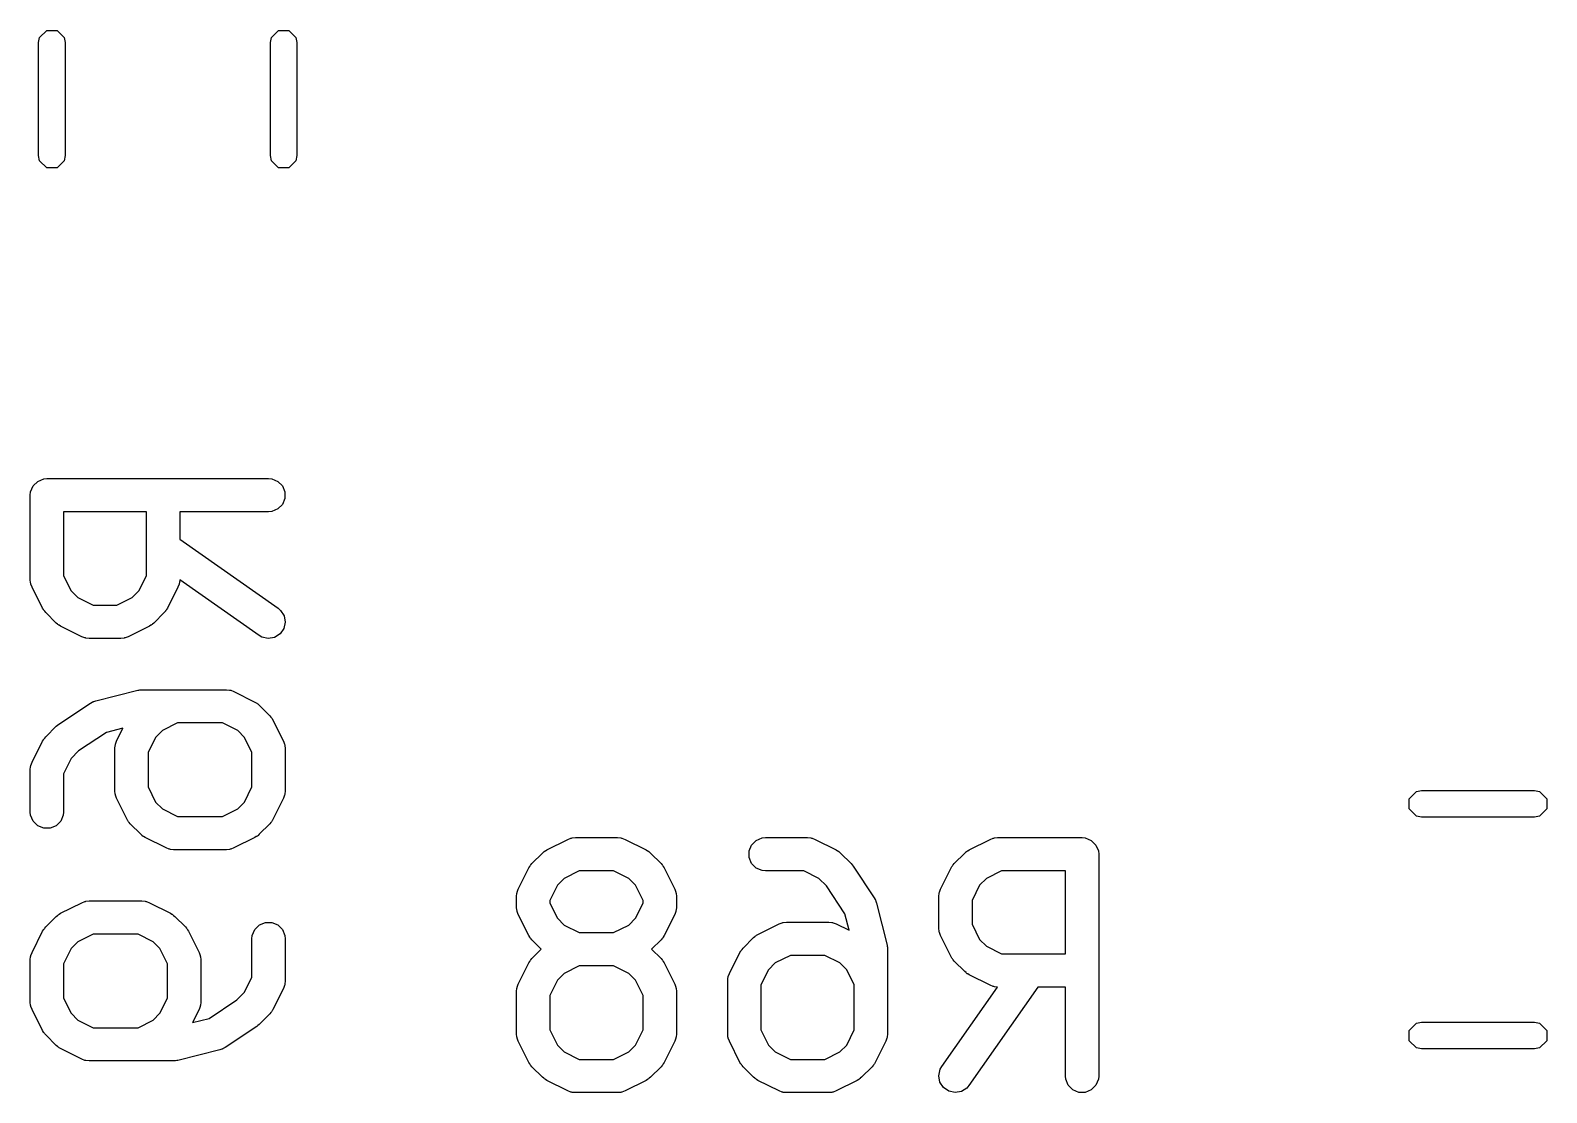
# Model space of a CAD drawing. Header units: inches. Extents: x 1.47 to 5.17, y -6.85 to -1.2.
# Drawn here: x 4.8413 to 5.1106, y -2.6882 to -2.4996 of the extents above; entities that cross this region are included whole.
import ezdxf

# ---------------------------------------------------------------- set-up
doc = ezdxf.new("R2010")
doc.units = ezdxf.units.IN
doc.header["$MEASUREMENT"] = 0
doc.layers.add('B.Silkscreen', color=31, linetype='CONTINUOUS', true_color=0xe8b2a7)

msp = doc.modelspace()

# ---------------------------------------------------------------- linework, layer by layer
at = {"layer": 'B.Silkscreen', "linetype": 'CONTINUOUS'}
for p, q in [((4.84281, -2.50178), (4.84299, -2.50088)), ((4.84281, -2.52184), (4.84281, -2.50178)), ((4.84299, -2.50088), (4.84427, -2.4996)), ((4.84427, -2.4996), (4.84608, -2.4996)), ((4.84608, -2.4996), (4.84736, -2.50088)), ((4.84736, -2.50088), (4.84754, -2.50178)), ((4.84754, -2.50178), (4.84754, -2.52184)), ((4.88396, -2.50178), (4.88414, -2.50088)), ((4.88396, -2.52184), (4.88396, -2.50178)), ((4.88414, -2.50088), (4.88541, -2.4996)), ((4.88541, -2.4996), (4.88722, -2.4996)), ((4.88722, -2.4996), (4.8885, -2.50088)), ((4.8885, -2.50088), (4.88868, -2.50178)), ((4.88868, -2.50178), (4.88868, -2.52184)), ((4.84299, -2.52274), (4.84281, -2.52184)), ((4.84427, -2.52402), (4.84299, -2.52274)), ((4.84736, -2.52274), (4.84608, -2.52402)), ((4.84754, -2.52184), (4.84736, -2.52274)), ((4.88414, -2.52274), (4.88396, -2.52184)), ((4.88541, -2.52402), (4.88414, -2.52274)), ((4.8885, -2.52274), (4.88722, -2.52402)), ((4.88868, -2.52184), (4.8885, -2.52274)), ((4.84608, -2.52402), (4.84427, -2.52402)), ((4.88722, -2.52402), (4.88541, -2.52402)), ((4.84183, -2.58047), (4.84264, -2.57966)), ((4.84264, -2.57966), (4.84371, -2.57922)), ((4.84371, -2.57922), (4.84428, -2.57916)), ((4.84428, -2.57916), (4.88365, -2.57916)), ((4.88365, -2.57916), (4.88423, -2.57922)), ((4.88423, -2.57922), (4.88529, -2.57966)), ((4.88529, -2.57966), (4.88611, -2.58047)), ((4.84133, -2.58211), (4.84139, -2.58154)), ((4.84133, -2.59711), (4.84133, -2.58211)), ((4.84139, -2.58154), (4.84183, -2.58047)), ((4.88611, -2.58047), (4.88655, -2.58154)), ((4.88655, -2.58154), (4.88655, -2.58269)), ((4.86195, -2.58507), (4.84724, -2.58507)), ((4.84724, -2.58507), (4.84724, -2.59642)), ((4.86195, -2.59642), (4.86195, -2.58507)), ((4.88365, -2.58507), (4.86786, -2.58507)), ((4.86786, -2.58507), (4.86786, -2.58995)), ((4.88423, -2.58501), (4.88365, -2.58507)), ((4.88529, -2.58457), (4.88423, -2.58501)), ((4.88611, -2.58376), (4.88529, -2.58457)), ((4.88655, -2.58269), (4.88611, -2.58376)), ((4.86786, -2.58995), (4.88535, -2.60219)), ((4.84139, -2.59769), (4.84133, -2.59711)), ((4.84143, -2.59779), (4.84139, -2.59769)), ((4.84144, -2.59789), (4.84143, -2.59779)), ((4.84164, -2.59843), (4.84144, -2.59789)), ((4.84352, -2.60218), (4.84164, -2.59843)), ((4.84724, -2.59642), (4.84859, -2.59911)), ((4.86061, -2.59911), (4.86195, -2.59642)), ((4.86755, -2.59843), (4.86567, -2.60218)), ((4.86775, -2.59789), (4.86755, -2.59843)), ((4.86776, -2.59779), (4.86775, -2.59789)), ((4.8678, -2.59769), (4.86776, -2.59779)), ((4.86786, -2.59716), (4.8678, -2.59769)), ((4.88196, -2.60703), (4.86786, -2.59716)), ((4.84859, -2.59911), (4.84978, -2.60031)), ((4.84978, -2.60031), (4.85248, -2.60166)), ((4.85671, -2.60166), (4.85941, -2.60031)), ((4.85941, -2.60031), (4.86061, -2.59911)), ((4.84367, -2.60243), (4.84352, -2.60218)), ((4.8437, -2.6025), (4.84367, -2.60243)), ((4.84377, -2.60258), (4.8437, -2.6025)), ((4.84383, -2.60267), (4.84377, -2.60258)), ((4.84389, -2.60272), (4.84383, -2.60267)), ((4.84407, -2.60295), (4.84389, -2.60272)), ((4.84595, -2.60483), (4.84407, -2.60295)), ((4.85248, -2.60166), (4.85671, -2.60166)), ((4.86512, -2.60295), (4.86325, -2.60483)), ((4.86531, -2.60272), (4.86512, -2.60295)), ((4.86536, -2.60267), (4.86531, -2.60272)), ((4.86542, -2.60258), (4.86536, -2.60267)), ((4.86549, -2.6025), (4.86542, -2.60258)), ((4.86552, -2.60243), (4.86549, -2.6025)), ((4.86567, -2.60218), (4.86552, -2.60243)), ((4.88535, -2.60219), (4.88579, -2.60257)), ((4.88579, -2.60257), (4.88641, -2.60354)), ((4.88641, -2.60354), (4.88661, -2.60468)), ((4.84617, -2.60501), (4.84595, -2.60483)), ((4.84622, -2.60507), (4.84617, -2.60501)), ((4.84631, -2.60513), (4.84622, -2.60507)), ((4.84639, -2.60519), (4.84631, -2.60513)), ((4.84647, -2.60522), (4.84639, -2.60519)), ((4.84671, -2.60538), (4.84647, -2.60522)), ((4.85046, -2.60725), (4.84671, -2.60538)), ((4.86248, -2.60538), (4.85873, -2.60725)), ((4.86273, -2.60522), (4.86248, -2.60538)), ((4.8628, -2.60519), (4.86273, -2.60522)), ((4.86288, -2.60513), (4.8628, -2.60519)), ((4.86297, -2.60507), (4.86288, -2.60513)), ((4.86302, -2.60501), (4.86297, -2.60507)), ((4.86325, -2.60483), (4.86302, -2.60501)), ((4.8857, -2.60674), (4.88472, -2.60736)), ((4.88636, -2.6058), (4.8857, -2.60674)), ((4.88661, -2.60468), (4.88636, -2.6058)), ((4.851, -2.60746), (4.85046, -2.60725)), ((4.85111, -2.60747), (4.851, -2.60746)), ((4.85121, -2.60751), (4.85111, -2.60747)), ((4.85178, -2.60756), (4.85121, -2.60751)), ((4.85741, -2.60756), (4.85178, -2.60756)), ((4.85798, -2.60751), (4.85741, -2.60756)), ((4.85808, -2.60747), (4.85798, -2.60751)), ((4.85819, -2.60746), (4.85808, -2.60747)), ((4.85873, -2.60725), (4.85819, -2.60746)), ((4.88247, -2.60731), (4.88196, -2.60703)), ((4.88359, -2.60756), (4.88247, -2.60731)), ((4.88472, -2.60736), (4.88359, -2.60756)), ((4.85294, -2.61862), (4.86044, -2.61675)), ((4.86044, -2.61675), (4.86054, -2.61673)), ((4.86054, -2.61673), (4.86058, -2.61671)), ((4.86058, -2.61671), (4.8608, -2.61669)), ((4.8608, -2.61669), (4.86101, -2.61666)), ((4.86101, -2.61666), (4.86106, -2.61667)), ((4.86106, -2.61667), (4.86116, -2.61666)), ((4.86116, -2.61666), (4.87616, -2.61666)), ((4.87616, -2.61666), (4.87673, -2.61671)), ((4.87673, -2.61671), (4.87683, -2.61675)), ((4.87683, -2.61675), (4.87694, -2.61676)), ((4.87694, -2.61676), (4.87748, -2.61697)), ((4.87748, -2.61697), (4.88123, -2.61884)), ((4.8464, -2.62278), (4.85202, -2.61903)), ((4.85202, -2.61903), (4.85234, -2.61886)), ((4.85234, -2.61886), (4.8524, -2.61881)), ((4.8524, -2.61881), (4.85247, -2.61879)), ((4.85247, -2.61879), (4.85253, -2.61876)), ((4.85253, -2.61876), (4.8526, -2.61874)), ((4.8526, -2.61874), (4.85294, -2.61862)), ((4.88123, -2.61884), (4.88147, -2.619)), ((4.88147, -2.619), (4.88155, -2.61903)), ((4.88155, -2.61903), (4.88163, -2.6191)), ((4.88163, -2.6191), (4.88172, -2.61915)), ((4.88172, -2.61915), (4.88177, -2.61921)), ((4.88177, -2.61921), (4.88199, -2.6194)), ((4.88199, -2.6194), (4.88387, -2.62127)), ((4.84595, -2.62314), (4.84618, -2.62296)), ((4.84618, -2.62296), (4.84639, -2.62278)), ((4.84639, -2.62278), (4.84639, -2.62278)), ((4.84639, -2.62278), (4.8464, -2.62278)), ((4.86748, -2.62256), (4.86478, -2.62391)), ((4.87546, -2.62256), (4.86748, -2.62256)), ((4.87816, -2.62391), (4.87546, -2.62256)), ((4.88387, -2.62127), (4.88405, -2.6215)), ((4.88405, -2.6215), (4.88411, -2.62155)), ((4.88411, -2.62155), (4.88417, -2.62164)), ((4.88417, -2.62164), (4.88423, -2.62172)), ((4.88423, -2.62172), (4.88426, -2.62179)), ((4.88426, -2.62179), (4.88442, -2.62204)), ((4.88442, -2.62204), (4.8863, -2.62579)), ((4.84352, -2.62579), (4.84367, -2.62554)), ((4.84367, -2.62554), (4.8437, -2.62547)), ((4.8437, -2.62547), (4.84377, -2.62539)), ((4.84377, -2.62539), (4.84383, -2.6253)), ((4.84383, -2.6253), (4.84389, -2.62525)), ((4.84389, -2.62525), (4.84407, -2.62502)), ((4.84407, -2.62502), (4.84595, -2.62315)), ((4.84595, -2.62315), (4.84595, -2.62314)), ((4.84595, -2.62315), (4.84595, -2.62315)), ((4.85487, -2.62423), (4.84991, -2.62753)), ((4.85779, -2.6235), (4.85487, -2.62423)), ((4.85664, -2.62579), (4.85779, -2.6235)), ((4.86358, -2.62511), (4.86224, -2.62781)), ((4.86478, -2.62391), (4.86358, -2.62511)), ((4.87935, -2.62511), (4.87816, -2.62391)), ((4.8807, -2.62781), (4.87935, -2.62511)), ((4.84164, -2.62954), (4.84352, -2.62579)), ((4.84991, -2.62753), (4.84859, -2.62886)), ((4.85633, -2.62711), (4.85639, -2.62653)), ((4.85633, -2.63461), (4.85633, -2.62711)), ((4.85639, -2.62653), (4.85643, -2.62644)), ((4.85643, -2.62633), (4.85664, -2.62579)), ((4.85643, -2.62644), (4.85643, -2.62633)), ((4.86224, -2.62781), (4.86224, -2.63391)), ((4.8807, -2.63391), (4.8807, -2.62781)), ((4.8863, -2.62579), (4.8865, -2.62633)), ((4.8865, -2.62633), (4.88651, -2.62644)), ((4.88651, -2.62644), (4.88655, -2.62653)), ((4.88655, -2.62653), (4.88661, -2.62711)), ((4.88661, -2.62711), (4.88661, -2.63461)), ((4.84133, -2.63086), (4.84139, -2.63028)), ((4.84133, -2.63836), (4.84133, -2.63086)), ((4.84139, -2.63028), (4.84143, -2.63018)), ((4.84143, -2.63018), (4.84144, -2.63008)), ((4.84144, -2.63008), (4.84164, -2.62954)), ((4.84859, -2.62886), (4.84724, -2.63156)), ((4.84724, -2.63156), (4.84724, -2.63836)), ((4.85639, -2.63518), (4.85633, -2.63461)), ((4.85643, -2.63528), (4.85639, -2.63518)), ((4.85643, -2.63539), (4.85643, -2.63528)), ((4.85664, -2.63593), (4.85643, -2.63539)), ((4.85852, -2.63968), (4.85664, -2.63593)), ((4.86224, -2.63391), (4.86358, -2.63661)), ((4.87935, -2.63661), (4.8807, -2.63391)), ((4.8863, -2.63593), (4.88442, -2.63968)), ((4.8865, -2.63539), (4.8863, -2.63593)), ((4.88651, -2.63528), (4.8865, -2.63539)), ((4.88655, -2.63518), (4.88651, -2.63528)), ((4.88661, -2.63461), (4.88655, -2.63518)), ((5.08621, -2.63601), (5.08749, -2.63473)), ((5.08621, -2.63781), (5.08621, -2.63601)), ((5.08749, -2.63473), (5.0884, -2.63455)), ((5.0884, -2.63455), (5.10845, -2.63455)), ((5.10845, -2.63455), (5.10936, -2.63473)), ((5.10936, -2.63473), (5.11064, -2.63601)), ((5.11064, -2.63601), (5.11064, -2.63781)), ((4.84139, -2.63893), (4.84133, -2.63836)), ((4.84183, -2.64), (4.84139, -2.63893)), ((4.84718, -2.63893), (4.84674, -2.64)), ((4.84724, -2.63836), (4.84718, -2.63893)), ((4.86358, -2.63661), (4.86478, -2.63781)), ((4.86478, -2.63781), (4.86748, -2.63915)), ((4.86748, -2.63915), (4.87546, -2.63915)), ((4.87546, -2.63915), (4.87816, -2.63781)), ((4.87816, -2.63781), (4.87935, -2.63661)), ((5.08749, -2.63909), (5.08621, -2.63781)), ((5.0884, -2.63927), (5.08749, -2.63909)), ((5.10936, -2.63909), (5.10845, -2.63927)), ((5.11064, -2.63781), (5.10936, -2.63909)), ((4.84264, -2.64081), (4.84183, -2.64)), ((4.84371, -2.64125), (4.84264, -2.64081)), ((4.84486, -2.64125), (4.84371, -2.64125)), ((4.84592, -2.64081), (4.84486, -2.64125)), ((4.84674, -2.64), (4.84592, -2.64081)), ((4.85867, -2.63993), (4.85852, -2.63968)), ((4.8587, -2.64), (4.85867, -2.63993)), ((4.85877, -2.64008), (4.8587, -2.64)), ((4.85882, -2.64017), (4.85877, -2.64008)), ((4.85888, -2.64022), (4.85882, -2.64017)), ((4.85907, -2.64045), (4.85888, -2.64022)), ((4.86094, -2.64232), (4.85907, -2.64045)), ((4.88387, -2.64045), (4.88199, -2.64232)), ((4.88405, -2.64022), (4.88387, -2.64045)), ((4.88411, -2.64017), (4.88405, -2.64022)), ((4.88417, -2.64008), (4.88411, -2.64017)), ((4.88423, -2.64), (4.88417, -2.64008)), ((4.88426, -2.63993), (4.88423, -2.64)), ((4.88442, -2.63968), (4.88426, -2.63993)), ((5.10845, -2.63927), (5.0884, -2.63927)), ((4.86117, -2.64251), (4.86094, -2.64232)), ((4.86122, -2.64257), (4.86117, -2.64251)), ((4.86131, -2.64262), (4.86122, -2.64257)), ((4.86139, -2.64269), (4.86131, -2.64262)), ((4.86146, -2.64272), (4.86139, -2.64269)), ((4.86171, -2.64287), (4.86146, -2.64272)), ((4.86546, -2.64475), (4.86171, -2.64287)), ((4.88123, -2.64287), (4.87748, -2.64475)), ((4.88147, -2.64272), (4.88123, -2.64287)), ((4.88155, -2.64269), (4.88147, -2.64272)), ((4.88163, -2.64262), (4.88155, -2.64269)), ((4.88172, -2.64257), (4.88163, -2.64262)), ((4.88177, -2.64251), (4.88172, -2.64257)), ((4.88199, -2.64232), (4.88177, -2.64251)), ((4.93306, -2.64509), (4.93681, -2.64322)), ((4.93681, -2.64322), (4.93735, -2.64301)), ((4.93735, -2.64301), (4.93746, -2.643)), ((4.93746, -2.643), (4.93756, -2.64296)), ((4.93756, -2.64296), (4.93813, -2.64291)), ((4.93813, -2.64291), (4.94563, -2.64291)), ((4.94563, -2.64291), (4.94621, -2.64296)), ((4.94621, -2.64296), (4.94631, -2.643)), ((4.94631, -2.643), (4.94641, -2.64301)), ((4.94641, -2.64301), (4.94695, -2.64322)), ((4.94695, -2.64322), (4.9507, -2.64509)), ((4.96898, -2.64528), (4.96942, -2.64422)), ((4.96942, -2.64422), (4.97024, -2.6434)), ((4.97024, -2.6434), (4.9713, -2.64296)), ((4.9713, -2.64296), (4.97188, -2.64291)), ((4.97188, -2.64291), (4.97938, -2.64291)), ((4.97938, -2.64291), (4.97995, -2.64296)), ((4.97995, -2.64296), (4.98005, -2.643)), ((4.98005, -2.643), (4.98016, -2.64301)), ((4.98016, -2.64301), (4.9807, -2.64322)), ((4.9807, -2.64322), (4.98445, -2.64509)), ((5.00805, -2.64509), (5.0118, -2.64322)), ((5.0118, -2.64322), (5.01234, -2.64301)), ((5.01234, -2.64301), (5.01245, -2.643)), ((5.01245, -2.643), (5.01255, -2.64296)), ((5.01255, -2.64296), (5.01312, -2.64291)), ((5.01312, -2.64291), (5.02812, -2.64291)), ((5.02812, -2.64291), (5.0287, -2.64296)), ((5.0287, -2.64296), (5.02976, -2.6434)), ((5.02976, -2.6434), (5.03058, -2.64422)), ((5.03058, -2.64422), (5.03102, -2.64528)), ((4.866, -2.64496), (4.86546, -2.64475)), ((4.86611, -2.64496), (4.866, -2.64496)), ((4.86621, -2.645), (4.86611, -2.64496)), ((4.86678, -2.64506), (4.86621, -2.645)), ((4.87616, -2.64506), (4.86678, -2.64506)), ((4.87673, -2.645), (4.87616, -2.64506)), ((4.87683, -2.64496), (4.87673, -2.645)), ((4.87694, -2.64496), (4.87683, -2.64496)), ((4.87748, -2.64475), (4.87694, -2.64496)), ((4.93042, -2.64752), (4.9323, -2.64565)), ((4.9323, -2.64565), (4.93252, -2.64546)), ((4.93252, -2.64546), (4.93257, -2.6454)), ((4.93257, -2.6454), (4.93266, -2.64535)), ((4.93266, -2.64535), (4.93274, -2.64528)), ((4.93274, -2.64528), (4.93281, -2.64525)), ((4.93281, -2.64525), (4.93306, -2.64509)), ((4.9507, -2.64509), (4.95095, -2.64525)), ((4.95095, -2.64525), (4.95102, -2.64528)), ((4.95102, -2.64528), (4.9511, -2.64535)), ((4.9511, -2.64535), (4.95119, -2.6454)), ((4.95119, -2.6454), (4.95124, -2.64546)), ((4.95124, -2.64546), (4.95147, -2.64565)), ((4.95147, -2.64565), (4.95334, -2.64752)), ((4.96898, -2.64644), (4.96898, -2.64528)), ((4.96942, -2.6475), (4.96898, -2.64644)), ((4.98445, -2.64509), (4.9847, -2.64525)), ((4.9847, -2.64525), (4.98477, -2.64528)), ((4.98477, -2.64528), (4.98485, -2.64535)), ((4.98485, -2.64535), (4.98494, -2.6454)), ((4.98494, -2.6454), (4.98499, -2.64546)), ((4.98499, -2.64546), (4.98522, -2.64565)), ((4.98522, -2.64565), (4.98709, -2.64752)), ((5.00541, -2.64752), (5.00729, -2.64565)), ((5.00729, -2.64565), (5.00751, -2.64546)), ((5.00751, -2.64546), (5.00756, -2.6454)), ((5.00756, -2.6454), (5.00765, -2.64535)), ((5.00765, -2.64535), (5.00773, -2.64528)), ((5.00773, -2.64528), (5.00781, -2.64525)), ((5.00781, -2.64525), (5.00805, -2.64509)), ((5.03102, -2.64528), (5.03107, -2.64586)), ((5.03107, -2.64586), (5.03107, -2.68523)), ((4.92799, -2.65204), (4.92987, -2.64829)), ((4.92987, -2.64829), (4.93002, -2.64804)), ((4.93002, -2.64804), (4.93005, -2.64797)), ((4.93005, -2.64797), (4.93012, -2.64789)), ((4.93012, -2.64789), (4.93018, -2.6478)), ((4.93018, -2.6478), (4.93023, -2.64775)), ((4.93023, -2.64775), (4.93042, -2.64752)), ((4.93883, -2.64881), (4.93613, -2.65016)), ((4.94493, -2.64881), (4.93883, -2.64881)), ((4.94763, -2.65016), (4.94493, -2.64881)), ((4.95334, -2.64752), (4.95353, -2.64775)), ((4.95353, -2.64775), (4.95359, -2.6478)), ((4.95359, -2.6478), (4.95364, -2.64789)), ((4.95364, -2.64789), (4.95371, -2.64797)), ((4.95371, -2.64797), (4.95374, -2.64804)), ((4.95374, -2.64804), (4.9539, -2.64829)), ((4.9539, -2.64829), (4.95577, -2.65204)), ((4.97024, -2.64831), (4.96942, -2.6475)), ((4.9713, -2.64876), (4.97024, -2.64831)), ((4.97188, -2.64881), (4.9713, -2.64876)), ((4.97868, -2.64881), (4.97188, -2.64881)), ((4.98138, -2.65016), (4.97868, -2.64881)), ((4.98709, -2.64752), (4.98709, -2.64752)), ((4.98709, -2.64752), (4.98709, -2.64752)), ((4.98709, -2.64752), (4.98728, -2.64775)), ((4.98728, -2.64775), (4.98746, -2.64797)), ((4.98746, -2.64797), (4.98746, -2.64797)), ((4.98746, -2.64797), (4.98746, -2.64797)), ((4.98746, -2.64797), (4.99121, -2.65359)), ((5.00298, -2.65204), (5.00486, -2.64829)), ((5.00486, -2.64829), (5.00501, -2.64804)), ((5.00501, -2.64804), (5.00504, -2.64797)), ((5.00504, -2.64797), (5.00511, -2.64789)), ((5.00511, -2.64789), (5.00517, -2.6478)), ((5.00517, -2.6478), (5.00523, -2.64775)), ((5.00523, -2.64775), (5.00541, -2.64752)), ((5.01382, -2.64881), (5.01112, -2.65016)), ((5.02517, -2.64881), (5.01382, -2.64881)), ((5.02517, -2.66353), (5.02517, -2.64881)), ((4.92778, -2.65268), (4.92779, -2.65258)), ((4.92779, -2.65258), (4.92799, -2.65204)), ((4.93494, -2.65136), (4.93359, -2.65406)), ((4.93613, -2.65016), (4.93494, -2.65136)), ((4.94883, -2.65136), (4.94763, -2.65016)), ((4.95018, -2.65406), (4.94883, -2.65136)), ((4.95577, -2.65204), (4.95598, -2.65258)), ((4.95598, -2.65258), (4.95599, -2.65268)), ((4.98271, -2.65149), (4.98138, -2.65016)), ((4.98601, -2.65645), (4.98271, -2.65149)), ((5.00277, -2.65268), (5.00278, -2.65258)), ((5.00278, -2.65258), (5.00298, -2.65204)), ((5.00993, -2.65136), (5.00858, -2.65406)), ((5.01112, -2.65016), (5.00993, -2.65136)), ((4.84671, -2.65634), (4.85046, -2.65446)), ((4.85046, -2.65446), (4.851, -2.65426)), ((4.851, -2.65426), (4.85111, -2.65425)), ((4.85111, -2.65425), (4.85121, -2.65421)), ((4.85121, -2.65421), (4.85178, -2.65415)), ((4.85178, -2.65415), (4.86116, -2.65415)), ((4.86116, -2.65415), (4.86173, -2.65421)), ((4.86173, -2.65421), (4.86183, -2.65425)), ((4.86183, -2.65425), (4.86194, -2.65426)), ((4.86194, -2.65426), (4.86248, -2.65446)), ((4.86248, -2.65446), (4.86623, -2.65634)), ((4.92768, -2.65336), (4.92774, -2.65278)), ((4.92768, -2.65523), (4.92768, -2.65336)), ((4.92774, -2.65581), (4.92768, -2.65523)), ((4.92774, -2.65278), (4.92778, -2.65268)), ((4.93359, -2.65406), (4.93359, -2.65454)), ((4.93359, -2.65454), (4.93494, -2.65723)), ((4.94883, -2.65723), (4.95018, -2.65454)), ((4.95018, -2.65454), (4.95018, -2.65406)), ((4.95599, -2.65268), (4.95603, -2.65278)), ((4.95603, -2.65278), (4.95608, -2.65336)), ((4.95608, -2.65523), (4.95603, -2.65581)), ((4.95608, -2.65336), (4.95608, -2.65523)), ((4.99121, -2.65359), (4.99138, -2.65391)), ((4.99138, -2.65391), (4.99142, -2.65397)), ((4.99142, -2.65397), (4.99145, -2.65404)), ((4.99145, -2.65404), (4.99148, -2.65411)), ((4.99148, -2.65411), (4.99149, -2.65418)), ((4.99149, -2.65418), (4.99162, -2.65452)), ((4.99162, -2.65452), (4.99349, -2.66202)), ((5.00267, -2.65336), (5.00273, -2.65278)), ((5.00267, -2.65898), (5.00267, -2.65336)), ((5.00273, -2.65278), (5.00277, -2.65268)), ((5.00858, -2.65406), (5.00858, -2.65829)), ((4.84407, -2.65877), (4.84595, -2.65689)), ((4.84595, -2.65689), (4.84617, -2.65671)), ((4.84617, -2.65671), (4.84622, -2.65665)), ((4.84622, -2.65665), (4.84631, -2.65659)), ((4.84631, -2.65659), (4.84639, -2.65652)), ((4.84639, -2.65652), (4.84647, -2.6565)), ((4.84647, -2.6565), (4.84671, -2.65634)), ((4.86623, -2.65634), (4.86648, -2.6565)), ((4.86648, -2.6565), (4.86655, -2.65652)), ((4.86655, -2.65652), (4.86663, -2.65659)), ((4.86663, -2.65659), (4.86672, -2.65665)), ((4.86672, -2.65665), (4.86677, -2.65671)), ((4.86677, -2.65671), (4.86699, -2.65689)), ((4.86699, -2.65689), (4.86887, -2.65877)), ((4.88201, -2.6584), (4.88308, -2.65796)), ((4.88308, -2.65796), (4.88423, -2.65796)), ((4.88423, -2.65796), (4.88529, -2.6584)), ((4.92778, -2.65591), (4.92774, -2.65581)), ((4.92779, -2.65601), (4.92778, -2.65591)), ((4.92799, -2.65655), (4.92779, -2.65601)), ((4.92987, -2.6603), (4.92799, -2.65655)), ((4.93494, -2.65723), (4.93613, -2.65843)), ((4.94763, -2.65843), (4.94883, -2.65723)), ((4.95577, -2.65655), (4.9539, -2.6603)), ((4.95598, -2.65601), (4.95577, -2.65655)), ((4.95599, -2.65591), (4.95598, -2.65601)), ((4.95603, -2.65581), (4.95599, -2.65591)), ((4.97431, -2.65822), (4.97485, -2.65801)), ((4.97485, -2.65801), (4.97495, -2.658)), ((4.97495, -2.658), (4.97505, -2.65796)), ((4.97505, -2.65796), (4.97563, -2.6579)), ((4.97563, -2.6579), (4.98313, -2.6579)), ((4.98313, -2.6579), (4.9837, -2.65796)), ((4.9837, -2.65796), (4.9838, -2.658)), ((4.9838, -2.658), (4.98391, -2.65801)), ((4.98391, -2.65801), (4.98445, -2.65822)), ((4.98674, -2.65936), (4.98601, -2.65645)), ((4.84164, -2.66328), (4.84352, -2.65953)), ((4.84352, -2.65953), (4.84367, -2.65929)), ((4.84367, -2.65929), (4.8437, -2.65921)), ((4.8437, -2.65921), (4.84377, -2.65913)), ((4.84377, -2.65913), (4.84383, -2.65904)), ((4.84383, -2.65904), (4.84389, -2.65899)), ((4.84389, -2.65899), (4.84407, -2.65877)), ((4.85248, -2.66006), (4.84978, -2.66141)), ((4.86046, -2.66006), (4.85248, -2.66006)), ((4.86316, -2.66141), (4.86046, -2.66006)), ((4.86887, -2.65877), (4.86906, -2.65899)), ((4.86906, -2.65899), (4.86911, -2.65904)), ((4.86911, -2.65904), (4.86917, -2.65913)), ((4.86917, -2.65913), (4.86924, -2.65921)), ((4.86924, -2.65921), (4.86927, -2.65929)), ((4.86927, -2.65929), (4.86942, -2.65953)), ((4.86942, -2.65953), (4.8713, -2.66328)), ((4.8807, -2.66085), (4.88076, -2.66028)), ((4.88076, -2.66028), (4.8812, -2.65921)), ((4.8812, -2.65921), (4.88201, -2.6584)), ((4.88529, -2.6584), (4.88611, -2.65921)), ((4.88611, -2.65921), (4.88655, -2.66028)), ((4.88655, -2.66028), (4.88661, -2.66085)), ((4.93002, -2.66055), (4.92987, -2.6603)), ((4.93005, -2.66062), (4.93002, -2.66055)), ((4.93012, -2.6607), (4.93005, -2.66062)), ((4.93018, -2.66079), (4.93012, -2.6607)), ((4.93613, -2.65843), (4.93883, -2.65978)), ((4.93883, -2.65978), (4.94493, -2.65978)), ((4.94493, -2.65978), (4.94763, -2.65843)), ((4.95364, -2.6607), (4.95359, -2.66079)), ((4.95371, -2.66062), (4.95364, -2.6607)), ((4.95374, -2.66055), (4.95371, -2.66062)), ((4.9539, -2.6603), (4.95374, -2.66055)), ((4.96792, -2.66252), (4.96979, -2.66064)), ((4.96979, -2.66064), (4.97002, -2.66046)), ((4.97002, -2.66046), (4.97007, -2.6604)), ((4.97007, -2.6604), (4.97016, -2.66034)), ((4.97016, -2.66034), (4.97024, -2.66028)), ((4.97024, -2.66028), (4.97031, -2.66025)), ((4.97031, -2.66025), (4.97056, -2.66009)), ((4.97056, -2.66009), (4.97431, -2.65822)), ((4.98445, -2.65822), (4.98674, -2.65936)), ((5.00273, -2.65956), (5.00267, -2.65898)), ((5.00277, -2.65966), (5.00273, -2.65956)), ((5.00278, -2.65976), (5.00277, -2.65966)), ((5.00298, -2.6603), (5.00278, -2.65976)), ((5.00486, -2.66405), (5.00298, -2.6603)), ((5.00858, -2.65829), (5.00993, -2.66098)), ((4.84144, -2.66382), (4.84164, -2.66328)), ((4.84859, -2.6626), (4.84724, -2.6653)), ((4.84978, -2.66141), (4.84859, -2.6626)), ((4.86435, -2.6626), (4.86316, -2.66141)), ((4.8657, -2.6653), (4.86435, -2.6626)), ((4.8713, -2.66328), (4.8715, -2.66382)), ((4.8807, -2.66766), (4.8807, -2.66085)), ((4.88661, -2.66085), (4.88661, -2.66835)), ((4.93023, -2.66084), (4.93018, -2.66079)), ((4.93042, -2.66107), (4.93023, -2.66084)), ((4.93208, -2.66273), (4.93042, -2.66107)), ((4.93042, -2.66439), (4.93208, -2.66273)), ((4.95334, -2.66107), (4.95168, -2.66273)), ((4.95168, -2.66273), (4.95334, -2.66439)), ((4.95353, -2.66084), (4.95334, -2.66107)), ((4.95359, -2.66079), (4.95353, -2.66084)), ((4.96549, -2.66704), (4.96736, -2.66329)), ((4.96736, -2.66329), (4.96752, -2.66304)), ((4.96752, -2.66304), (4.96755, -2.66297)), ((4.96755, -2.66297), (4.96762, -2.66289)), ((4.96762, -2.66289), (4.96767, -2.6628)), ((4.96767, -2.6628), (4.96773, -2.66275)), ((4.96773, -2.66275), (4.96792, -2.66252)), ((4.99349, -2.66202), (4.99351, -2.66212)), ((4.99351, -2.66212), (4.99352, -2.66216)), ((4.99352, -2.66216), (4.99354, -2.66237)), ((4.99354, -2.66237), (4.99358, -2.66259)), ((4.99358, -2.66259), (4.99357, -2.66263)), ((4.99357, -2.66263), (4.99358, -2.66273)), ((4.99358, -2.66273), (4.99358, -2.67773)), ((5.00993, -2.66098), (5.01112, -2.66218)), ((5.01112, -2.66218), (5.01382, -2.66353)), ((4.84133, -2.6646), (4.84139, -2.66403)), ((4.84133, -2.6721), (4.84133, -2.6646)), ((4.84139, -2.66403), (4.84143, -2.66393)), ((4.84143, -2.66393), (4.84144, -2.66382)), ((4.84724, -2.6653), (4.84724, -2.67141)), ((4.8657, -2.67141), (4.8657, -2.6653)), ((4.8715, -2.66382), (4.87151, -2.66393)), ((4.87151, -2.66393), (4.87155, -2.66403)), ((4.87155, -2.66403), (4.87161, -2.6646)), ((4.87161, -2.6646), (4.87161, -2.6721)), ((4.92799, -2.66891), (4.92987, -2.66516)), ((4.92987, -2.66516), (4.93002, -2.66491)), ((4.93002, -2.66491), (4.93005, -2.66484)), ((4.93005, -2.66484), (4.93012, -2.66476)), ((4.93012, -2.66476), (4.93018, -2.66467)), ((4.93018, -2.66467), (4.93023, -2.66462)), ((4.93023, -2.66462), (4.93042, -2.66439)), ((4.93883, -2.66568), (4.93613, -2.66703)), ((4.94493, -2.66568), (4.93883, -2.66568)), ((4.94763, -2.66703), (4.94493, -2.66568)), ((4.95334, -2.66439), (4.95353, -2.66462)), ((4.95353, -2.66462), (4.95359, -2.66467)), ((4.95359, -2.66467), (4.95364, -2.66476)), ((4.95364, -2.66476), (4.95371, -2.66484)), ((4.95371, -2.66484), (4.95374, -2.66491)), ((4.95374, -2.66491), (4.9539, -2.66516)), ((4.9539, -2.66516), (4.95577, -2.66891)), ((4.97363, -2.66516), (4.97243, -2.66636)), ((4.97633, -2.66381), (4.97363, -2.66516)), ((4.98243, -2.66381), (4.97633, -2.66381)), ((4.98513, -2.66516), (4.98243, -2.66381)), ((4.98632, -2.66636), (4.98513, -2.66516)), ((5.00501, -2.6643), (5.00486, -2.66405)), ((5.00504, -2.66437), (5.00501, -2.6643)), ((5.00511, -2.66445), (5.00504, -2.66437)), ((5.00517, -2.66454), (5.00511, -2.66445)), ((5.00523, -2.66459), (5.00517, -2.66454)), ((5.00541, -2.66482), (5.00523, -2.66459)), ((5.00729, -2.66669), (5.00541, -2.66482)), ((5.01382, -2.66353), (5.02517, -2.66353)), ((4.87935, -2.67035), (4.8807, -2.66766)), ((4.88661, -2.66835), (4.88655, -2.66893)), ((4.93494, -2.66823), (4.93359, -2.67093)), ((4.93613, -2.66703), (4.93494, -2.66823)), ((4.94883, -2.66823), (4.94763, -2.66703)), ((4.95018, -2.67093), (4.94883, -2.66823)), ((4.96518, -2.66836), (4.96523, -2.66778)), ((4.96518, -2.67773), (4.96518, -2.66836)), ((4.96523, -2.66778), (4.96527, -2.66768)), ((4.96527, -2.66768), (4.96528, -2.66758)), ((4.96528, -2.66758), (4.96549, -2.66704)), ((4.97243, -2.66636), (4.97108, -2.66905)), ((4.98767, -2.66905), (4.98632, -2.66636)), ((5.00751, -2.66688), (5.00729, -2.66669)), ((5.00756, -2.66694), (5.00751, -2.66688)), ((5.00765, -2.667), (5.00756, -2.66694)), ((5.00773, -2.66706), (5.00765, -2.667)), ((5.00781, -2.66709), (5.00773, -2.66706)), ((5.00805, -2.66725), (5.00781, -2.66709)), ((5.0118, -2.66912), (5.00805, -2.66725)), ((4.84724, -2.67141), (4.84859, -2.6741)), ((4.86435, -2.6741), (4.8657, -2.67141)), ((4.87802, -2.67168), (4.87935, -2.67035)), ((4.8863, -2.66967), (4.88442, -2.67342)), ((4.8865, -2.66913), (4.8863, -2.66967)), ((4.88651, -2.66903), (4.8865, -2.66913)), ((4.88655, -2.66893), (4.88651, -2.66903)), ((4.92768, -2.67023), (4.92774, -2.66965)), ((4.92768, -2.67773), (4.92768, -2.67023)), ((4.92774, -2.66965), (4.92778, -2.66956)), ((4.92778, -2.66956), (4.92779, -2.66945)), ((4.92779, -2.66945), (4.92799, -2.66891)), ((4.93359, -2.67093), (4.93359, -2.67703)), ((4.95018, -2.67703), (4.95018, -2.67093)), ((4.95577, -2.66891), (4.95598, -2.66945)), ((4.95598, -2.66945), (4.95599, -2.66956)), ((4.95599, -2.66956), (4.95603, -2.66965)), ((4.95603, -2.66965), (4.95608, -2.67023)), ((4.95608, -2.67023), (4.95608, -2.67773)), ((4.97108, -2.66905), (4.97108, -2.67703)), ((4.98767, -2.67703), (4.98767, -2.66905)), ((5.00321, -2.68354), (5.01308, -2.66943)), ((5.02028, -2.66943), (5.00804, -2.68692)), ((5.01234, -2.66933), (5.0118, -2.66912)), ((5.01245, -2.66934), (5.01234, -2.66933)), ((5.01255, -2.66938), (5.01245, -2.66934)), ((5.01308, -2.66943), (5.01255, -2.66938)), ((5.02517, -2.66943), (5.02028, -2.66943)), ((5.02517, -2.68523), (5.02517, -2.66943)), ((4.84139, -2.67268), (4.84133, -2.6721)), ((4.84143, -2.67278), (4.84139, -2.67268)), ((4.84144, -2.67288), (4.84143, -2.67278)), ((4.84164, -2.67342), (4.84144, -2.67288)), ((4.84352, -2.67717), (4.84164, -2.67342)), ((4.84859, -2.6741), (4.84978, -2.6753)), ((4.86316, -2.6753), (4.86435, -2.6741)), ((4.8713, -2.67342), (4.87015, -2.67572)), ((4.8715, -2.67288), (4.8713, -2.67342)), ((4.87151, -2.67278), (4.8715, -2.67288)), ((4.87155, -2.67268), (4.87151, -2.67278)), ((4.87161, -2.6721), (4.87155, -2.67268)), ((4.87307, -2.67499), (4.87802, -2.67168)), ((4.88387, -2.67419), (4.88199, -2.67607)), ((4.88405, -2.67397), (4.88387, -2.67419)), ((4.88411, -2.67391), (4.88405, -2.67397)), ((4.88417, -2.67382), (4.88411, -2.67391)), ((4.88423, -2.67374), (4.88417, -2.67382)), ((4.88426, -2.67367), (4.88423, -2.67374)), ((4.88442, -2.67342), (4.88426, -2.67367)), ((4.84978, -2.6753), (4.85248, -2.67665)), ((4.85248, -2.67665), (4.86046, -2.67665)), ((4.86046, -2.67665), (4.86316, -2.6753)), ((4.87015, -2.67572), (4.87307, -2.67499)), ((4.88154, -2.67644), (4.87592, -2.68018)), ((4.88155, -2.67643), (4.88154, -2.67643)), ((4.88154, -2.67643), (4.88154, -2.67644)), ((4.88176, -2.67625), (4.88155, -2.67643)), ((4.88199, -2.67607), (4.88176, -2.67625)), ((4.88199, -2.67607), (4.88199, -2.67607)), ((4.88199, -2.67607), (4.88199, -2.67607)), ((5.08621, -2.67715), (5.08749, -2.67587)), ((5.08749, -2.67587), (5.0884, -2.67569)), ((5.0884, -2.67569), (5.10845, -2.67569)), ((5.10845, -2.67569), (5.10936, -2.67587)), ((5.10936, -2.67587), (5.11064, -2.67715)), ((4.84367, -2.67742), (4.84352, -2.67717)), ((4.8437, -2.67749), (4.84367, -2.67742)), ((4.84377, -2.67757), (4.8437, -2.67749)), ((4.84383, -2.67766), (4.84377, -2.67757)), ((4.84389, -2.67771), (4.84383, -2.67766)), ((4.84407, -2.67794), (4.84389, -2.67771)), ((4.84595, -2.67982), (4.84407, -2.67794)), ((4.92774, -2.67831), (4.92768, -2.67773)), ((4.92778, -2.6784), (4.92774, -2.67831)), ((4.92779, -2.67851), (4.92778, -2.6784)), ((4.92799, -2.67905), (4.92779, -2.67851)), ((4.92987, -2.6828), (4.92799, -2.67905)), ((4.93359, -2.67703), (4.93494, -2.67973)), ((4.94883, -2.67973), (4.95018, -2.67703)), ((4.95577, -2.67905), (4.9539, -2.6828)), ((4.95598, -2.67851), (4.95577, -2.67905)), ((4.95599, -2.6784), (4.95598, -2.67851)), ((4.95603, -2.67831), (4.95599, -2.6784)), ((4.95608, -2.67773), (4.95603, -2.67831)), ((4.96523, -2.67831), (4.96518, -2.67773)), ((4.96527, -2.6784), (4.96523, -2.67831)), ((4.96528, -2.67851), (4.96527, -2.6784)), ((4.96549, -2.67905), (4.96528, -2.67851)), ((4.96736, -2.6828), (4.96549, -2.67905)), ((4.97108, -2.67703), (4.97243, -2.67973)), ((4.98632, -2.67973), (4.98767, -2.67703)), ((4.99327, -2.67905), (4.99139, -2.6828)), ((4.99347, -2.67851), (4.99327, -2.67905)), ((4.99348, -2.6784), (4.99347, -2.67851)), ((4.99352, -2.67831), (4.99348, -2.6784)), ((4.99358, -2.67773), (4.99352, -2.67831)), ((5.08621, -2.67896), (5.08621, -2.67715)), ((5.08749, -2.68023), (5.08621, -2.67896)), ((5.11064, -2.67896), (5.10936, -2.68023)), ((5.11064, -2.67715), (5.11064, -2.67896)), ((4.84617, -2.68), (4.84595, -2.67982)), ((4.84622, -2.68006), (4.84617, -2.68)), ((4.84631, -2.68012), (4.84622, -2.68006)), ((4.84639, -2.68018), (4.84631, -2.68012)), ((4.84647, -2.68021), (4.84639, -2.68018)), ((4.84671, -2.68037), (4.84647, -2.68021)), ((4.85046, -2.68224), (4.84671, -2.68037)), ((4.851, -2.68245), (4.85046, -2.68224)), ((4.875, -2.68059), (4.8675, -2.68247)), ((4.87534, -2.68047), (4.875, -2.68059)), ((4.87541, -2.68046), (4.87534, -2.68047)), ((4.87547, -2.68042), (4.87541, -2.68046)), ((4.87554, -2.6804), (4.87547, -2.68042)), ((4.8756, -2.68035), (4.87554, -2.6804)), ((4.87592, -2.68018), (4.8756, -2.68035)), ((4.93494, -2.67973), (4.93613, -2.68093)), ((4.93613, -2.68093), (4.93883, -2.68228)), ((4.94493, -2.68228), (4.94763, -2.68093)), ((4.94763, -2.68093), (4.94883, -2.67973)), ((4.97243, -2.67973), (4.97363, -2.68093)), ((4.97363, -2.68093), (4.97633, -2.68228)), ((4.98243, -2.68228), (4.98513, -2.68093)), ((4.98513, -2.68093), (4.98632, -2.67973)), ((5.0884, -2.68041), (5.08749, -2.68023)), ((5.10845, -2.68041), (5.0884, -2.68041)), ((5.10936, -2.68023), (5.10845, -2.68041)), ((4.85111, -2.68246), (4.851, -2.68245)), ((4.85121, -2.6825), (4.85111, -2.68246)), ((4.85178, -2.68256), (4.85121, -2.6825)), ((4.86678, -2.68256), (4.85178, -2.68256)), ((4.86688, -2.68255), (4.86678, -2.68256)), ((4.86692, -2.68255), (4.86688, -2.68255)), ((4.86714, -2.68252), (4.86692, -2.68255)), ((4.86736, -2.6825), (4.86714, -2.68252)), ((4.8674, -2.68248), (4.86736, -2.6825)), ((4.8675, -2.68247), (4.8674, -2.68248)), ((4.93002, -2.68305), (4.92987, -2.6828)), ((4.93005, -2.68312), (4.93002, -2.68305)), ((4.93012, -2.6832), (4.93005, -2.68312)), ((4.93018, -2.68329), (4.93012, -2.6832)), ((4.93023, -2.68334), (4.93018, -2.68329)), ((4.93042, -2.68357), (4.93023, -2.68334)), ((4.9323, -2.68544), (4.93042, -2.68357)), ((4.93883, -2.68228), (4.94493, -2.68228)), ((4.95334, -2.68357), (4.95147, -2.68544)), ((4.95353, -2.68334), (4.95334, -2.68357)), ((4.95359, -2.68329), (4.95353, -2.68334)), ((4.95364, -2.6832), (4.95359, -2.68329)), ((4.95371, -2.68312), (4.95364, -2.6832)), ((4.95374, -2.68305), (4.95371, -2.68312)), ((4.9539, -2.6828), (4.95374, -2.68305)), ((4.96752, -2.68305), (4.96736, -2.6828)), ((4.96755, -2.68312), (4.96752, -2.68305)), ((4.96762, -2.6832), (4.96755, -2.68312)), ((4.96767, -2.68329), (4.96762, -2.6832)), ((4.96773, -2.68334), (4.96767, -2.68329)), ((4.96792, -2.68357), (4.96773, -2.68334)), ((4.96979, -2.68544), (4.96792, -2.68357)), ((4.97633, -2.68228), (4.98243, -2.68228)), ((4.99084, -2.68357), (4.98896, -2.68544)), ((4.99103, -2.68334), (4.99084, -2.68357)), ((4.99108, -2.68329), (4.99103, -2.68334)), ((4.99114, -2.6832), (4.99108, -2.68329)), ((4.99121, -2.68312), (4.99114, -2.6832)), ((4.99124, -2.68305), (4.99121, -2.68312)), ((4.99139, -2.6828), (4.99124, -2.68305)), ((5.00267, -2.68517), (5.00292, -2.68404)), ((5.00292, -2.68404), (5.00321, -2.68354)), ((4.93252, -2.68563), (4.9323, -2.68544)), ((4.93257, -2.68569), (4.93252, -2.68563)), ((4.93266, -2.68574), (4.93257, -2.68569)), ((4.93274, -2.68581), (4.93266, -2.68574)), ((4.93281, -2.68584), (4.93274, -2.68581)), ((4.93306, -2.686), (4.93281, -2.68584)), ((4.93681, -2.68787), (4.93306, -2.686)), ((4.9507, -2.686), (4.94695, -2.68787)), ((4.95095, -2.68584), (4.9507, -2.686)), ((4.95102, -2.68581), (4.95095, -2.68584)), ((4.9511, -2.68574), (4.95102, -2.68581)), ((4.95119, -2.68569), (4.9511, -2.68574)), ((4.95124, -2.68563), (4.95119, -2.68569)), ((4.95147, -2.68544), (4.95124, -2.68563)), ((4.97002, -2.68563), (4.96979, -2.68544)), ((4.97007, -2.68569), (4.97002, -2.68563)), ((4.97016, -2.68574), (4.97007, -2.68569)), ((4.97024, -2.68581), (4.97016, -2.68574)), ((4.97031, -2.68584), (4.97024, -2.68581)), ((4.97056, -2.686), (4.97031, -2.68584)), ((4.97431, -2.68787), (4.97056, -2.686)), ((4.9882, -2.686), (4.98445, -2.68787)), ((4.98845, -2.68584), (4.9882, -2.686)), ((4.98852, -2.68581), (4.98845, -2.68584)), ((4.9886, -2.68574), (4.98852, -2.68581)), ((4.98869, -2.68569), (4.9886, -2.68574)), ((4.98874, -2.68563), (4.98869, -2.68569)), ((4.98896, -2.68544), (4.98874, -2.68563)), ((5.00287, -2.6863), (5.00267, -2.68517)), ((5.00349, -2.68727), (5.00287, -2.6863)), ((5.00444, -2.68793), (5.00349, -2.68727)), ((5.00767, -2.68736), (5.00669, -2.68798)), ((5.00804, -2.68692), (5.00767, -2.68736)), ((5.02523, -2.68581), (5.02517, -2.68523)), ((5.02567, -2.68687), (5.02523, -2.68581)), ((5.02648, -2.68768), (5.02567, -2.68687)), ((5.03058, -2.68687), (5.02976, -2.68768)), ((5.03102, -2.68581), (5.03058, -2.68687)), ((5.03107, -2.68523), (5.03102, -2.68581)), ((4.93735, -2.68808), (4.93681, -2.68787)), ((4.93746, -2.68808), (4.93735, -2.68808)), ((4.93756, -2.68813), (4.93746, -2.68808)), ((4.93813, -2.68818), (4.93756, -2.68813)), ((4.94563, -2.68818), (4.93813, -2.68818)), ((4.94621, -2.68813), (4.94563, -2.68818)), ((4.94631, -2.68808), (4.94621, -2.68813)), ((4.94641, -2.68808), (4.94631, -2.68808)), ((4.94695, -2.68787), (4.94641, -2.68808)), ((4.97485, -2.68808), (4.97431, -2.68787)), ((4.97495, -2.68808), (4.97485, -2.68808)), ((4.97505, -2.68813), (4.97495, -2.68808)), ((4.97563, -2.68818), (4.97505, -2.68813)), ((4.98313, -2.68818), (4.97563, -2.68818)), ((4.9837, -2.68813), (4.98313, -2.68818)), ((4.9838, -2.68808), (4.9837, -2.68813)), ((4.98391, -2.68808), (4.9838, -2.68808)), ((4.98445, -2.68787), (4.98391, -2.68808)), ((5.00556, -2.68818), (5.00444, -2.68793)), ((5.00669, -2.68798), (5.00556, -2.68818)), ((5.02755, -2.68813), (5.02648, -2.68768)), ((5.0287, -2.68813), (5.02755, -2.68813)), ((5.02976, -2.68768), (5.0287, -2.68813))]:
    msp.add_line(p, q, dxfattribs=at)

doc.saveas('drawing.dxf')
